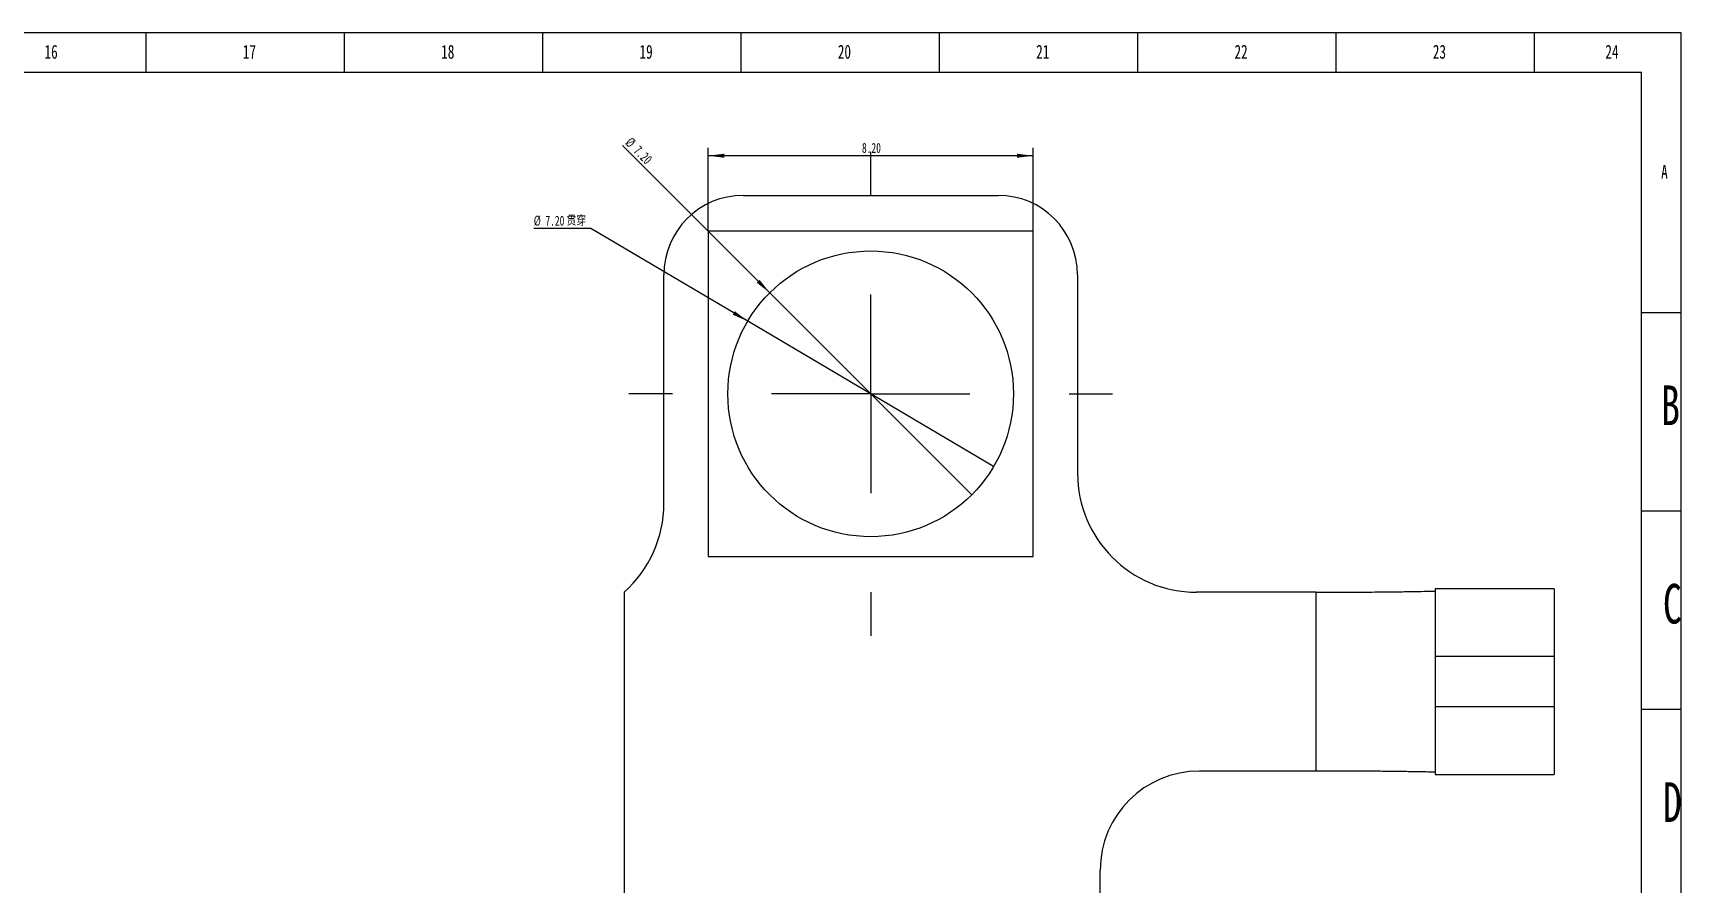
# Model space of a CAD drawing. Header units: millimetres. Extents: x 0 to 1189, y 0 to 841.
# Drawn here: x 773.5 to 1189, y 626.5 to 841 of the extents above; entities that cross this region are included whole.
import ezdxf

# ---------------------------------------------------------------- set-up
doc = ezdxf.new("R2010")
doc.units = ezdxf.units.MM
doc.layers.add('10', color=7, linetype='Continuous')
doc.layers.add('5', color=7, linetype='Continuous')
doc.styles.add('SLDTEXTSTYLE0', font='TXT', dxfattribs={"width": 0.7})
doc.styles.add('SLDTEXTSTYLE1', font='TXT', dxfattribs={"width": 0.7, "bigfont": 'bigfont'})
doc.dimstyles.new('SLDDIMSTYLE22', dxfattribs={"dimtxt": 2.5, "dimasz": 4.08, "dimexe": 0, "dimexo": 0.0625, "dimtad": 2, "dimlfac": 0.1, "dimrnd": 1e-09, "dimzin": 4, "dimdsep": 46, "dimtxsty": 'SLDTEXTSTYLE0', "dimsah": 1, "dimcen": 0.09, "dimadec": 0, "dimazin": 1, "dimtfac": 1, "dimtofl": 0, "dimtmove": 0, "dimatfit": 3, "dimfxl": 1, "dimfrac": 2, "dimtolj": 1, "dimtzin": 12, "dimarcsym": 0})
doc.dimstyles.new('SLDDIMSTYLE23', dxfattribs={"dimtxt": 2.5, "dimasz": 4.08, "dimexe": 0, "dimexo": 0.0625, "dimtad": 2, "dimlfac": 0.1, "dimrnd": 1e-09, "dimzin": 4, "dimdsep": 46, "dimtxsty": 'SLDTEXTSTYLE0', "dimblk1": 'NONE', "dimsah": 1, "dimcen": 0, "dimadec": 0, "dimazin": 1, "dimtfac": 1, "dimtmove": 0, "dimatfit": 3, "dimldrblk": 'NONE', "dimfxl": 1, "dimfrac": 2, "dimtolj": 1, "dimtzin": 12, "dimarcsym": 0})
doc.dimstyles.new('SLDDIMSTYLE25', dxfattribs={"dimtxt": 2.5, "dimasz": 4.08, "dimexe": 0, "dimexo": 0.0625, "dimtad": 0, "dimtih": 1, "dimtoh": 1, "dimlfac": 0.1, "dimrnd": 1e-09, "dimzin": 4, "dimdsep": 46, "dimtxsty": 'SLDTEXTSTYLE0', "dimblk1": 'NONE', "dimsah": 1, "dimcen": 0, "dimadec": 0, "dimazin": 1, "dimtfac": 1, "dimtmove": 0, "dimatfit": 3, "dimldrblk": 'NONE', "dimfxl": 1, "dimfrac": 2, "dimtolj": 1, "dimtzin": 12, "dimarcsym": 0})

# ---------------------------------------------------------------- blocks, each defined once
blk = doc.blocks.new('_D_216')
at = {"layer": '10'}
for p, q in [((943.71, 791.06), (943.71, 812.06)), ((1025.71, 791.06), (1025.71, 812.06)), ((1025.71, 810.06), (943.71, 810.06))]:
    blk.add_line(p, q, dxfattribs=at)
for points in [[(943.71, 810.06), (947.79, 809.56), (947.79, 810.57)], [(1025.71, 810.06), (1021.63, 810.57), (1021.63, 809.56)]]:
    blk.add_solid(points, dxfattribs=at)
at = {"layer": '10', "insert": (982.52, 813.29), "char_height": 2.5, "attachment_point": 1, "style": 'SLDTEXTSTYLE0'}
blk.add_mtext('8.20', dxfattribs=at)
blk = doc.blocks.new('_D_217')
at = {"layer": '10'}
for q in [(922.13, 812.64), (1010.17, 724.61)]:
    blk.add_line((959.26, 775.52), q, dxfattribs=at)
blk.add_solid([(959.26, 775.52), (956.73, 778.76), (956.01, 778.05)], dxfattribs=at)
at = {"layer": '10', "char_height": 2.5, "attachment_point": 1, "rotation": 315, "style": 'SLDTEXTSTYLE0'}
for s, insert in [('%%c', (924.42, 814.93)), ('7.20', (926.49, 812.84))]:
    blk.add_mtext(s, dxfattribs=dict(at, insert=insert))
blk = doc.blocks.new('_None')
blk = doc.blocks.new('_D_219')
at = {"layer": '10'}
for p, q in [((914.16, 791.74), (899.78, 791.74)), ((953.71, 768.37), (914.16, 791.74)), ((1015.71, 731.76), (953.71, 768.37))]:
    blk.add_line(p, q, dxfattribs=at)
blk.add_solid([(953.71, 768.37), (950.46, 770.88), (949.94, 770.01)], dxfattribs=at)
at = {"layer": '10', "char_height": 2.5, "attachment_point": 1}
for s, insert, style in [('%%c', (899.78, 794.95), 'SLDTEXTSTYLE0'), ('7.20', (902.72, 794.94), 'SLDTEXTSTYLE0'), ('贯穿', (908.04, 794.94), 'SLDTEXTSTYLE1')]:
    blk.add_mtext(s, dxfattribs=dict(at, insert=insert, style=style))
blk = doc.blocks.new('SW_CENTERMARKSYMBOL_8')
at = {"layer": '10', "color": 0}
for p, q in [((0, 50), (0, 61)), ((0, 0), (0, 25)), ((-50, 0), (-61, 0)), ((0, 0), (-25, 0)), ((0, 0), (0, -25)), ((0, 0), (25, 0)), ((50, 0), (61, 0)), ((0, -50), (0, -61))]:
    blk.add_line(p, q, dxfattribs=at)

msp = doc.modelspace()

# ---------------------------------------------------------------- linework, layer by layer
at = {"color": 7, "linetype": 'Continuous', "lineweight": 25}
for p, q in [((952.569, 800.064), (1016.853, 800.064)), ((943.711, 791.064), (943.711, 709.064)), ((1025.711, 791.064), (943.711, 791.064)), ((1025.711, 709.064), (1025.711, 791.064)), ((932.569, 722.425), (932.569, 780.064)), ((1036.853, 780.064), (1036.853, 730.064)), ((943.711, 709.064), (1025.711, 709.064)), ((922.569, 700.064), (922.569, 589.736)), ((1097.041, 700.064), (1066.853, 700.064)), ((1097.041, 655.009), (1097.041, 700.064)), ((1157.041, 700.912), (1127.041, 700.912)), ((1157.041, 683.887), (1127.041, 683.887)), ((1127.041, 683.887), (1127.041, 671.185)), ((1157.041, 683.887), (1157.041, 671.185)), ((1157.041, 671.185), (1127.041, 671.185)), ((1097.041, 655.009), (1067.569, 655.009)), ((1127.041, 654.161), (1157.041, 654.161)), ((1042.569, 591.346), (1042.569, 630.009))]:
    msp.add_line(p, q, dxfattribs=at)
msp.add_circle((984.711, 750.064), 36, dxfattribs=at)
for centre, radius, start, end in [((952.569, 780.064), 20, 90, 180), ((1016.853, 780.064), 20, 0, 90), ((1066.853, 730.064), 30, 180, 270), ((902.569, 722.425), 30, 311.81031, 0), ((1067.569, 630.009), 25, 90, 180)]:
    msp.add_arc(centre, radius, start, end, dxfattribs=at)
for points, knots in [([(1097.041, 700.064), (1099.022, 700.064), (1100.969, 700.067), (1104.801, 700.08), (1106.705, 700.09), (1110.337, 700.114), (1112.059, 700.129), (1115.319, 700.161), (1116.863, 700.179), (1119.63, 700.216), (1120.872, 700.234), (1123.065, 700.271), (1123.998, 700.289), (1126.245, 700.339), (1127.041, 700.367), (1127.041, 700.387)], [0, 0, 0, 0, 0.125, 0.125, 0.25, 0.25, 0.375, 0.375, 0.5, 0.5, 0.625, 0.625, 0.75, 0.75, 1, 1, 1, 1]), ([(1127.041, 700.907), (1127.041, 700.909), (1127.041, 700.939), (1127.041, 700.78), (1127.041, 700.074), (1127.041, 698.823), (1127.041, 697.233), (1127.041, 695.027), (1127.041, 692.102), (1127.041, 688.4), (1127.041, 685.434), (1127.041, 683.887)], [0, 0, 0, 0, 0.007439, 0.1659977, 0.3238054, 0.4285623, 0.5337075, 0.6407569, 0.75204, 0.8706062, 1, 1, 1, 1]), ([(1157.041, 700.907), (1157.041, 700.909), (1157.041, 700.939), (1157.041, 700.78), (1157.041, 700.074), (1157.041, 698.823), (1157.041, 697.233), (1157.041, 695.027), (1157.041, 692.102), (1157.041, 688.4), (1157.041, 685.434), (1157.041, 683.887)], [0, 0, 0, 0, 0.007439, 0.1659977, 0.3238054, 0.4285623, 0.5337075, 0.6407569, 0.75204, 0.8706062, 1, 1, 1, 1]), ([(1127.041, 671.185), (1127.041, 669.638), (1127.041, 666.673), (1127.041, 662.97), (1127.041, 660.045), (1127.041, 657.839), (1127.041, 656.25), (1127.041, 654.999), (1127.041, 654.293), (1127.041, 654.133), (1127.041, 654.164), (1127.041, 654.165)], [0, 0, 0, 0, 0.1293938, 0.24796005, 0.35924308, 0.46629246, 0.57143769, 0.67619465, 0.83400233, 0.99256097, 1, 1, 1, 1]), ([(1157.041, 671.185), (1157.041, 669.638), (1157.041, 666.673), (1157.041, 662.97), (1157.041, 660.045), (1157.041, 657.839), (1157.041, 656.25), (1157.041, 654.999), (1157.041, 654.293), (1157.041, 654.133), (1157.041, 654.164), (1157.041, 654.165)], [0, 0, 0, 0, 0.1293938, 0.24796005, 0.35924308, 0.46629246, 0.57143769, 0.67619465, 0.83400233, 0.99256097, 1, 1, 1, 1]), ([(1127.041, 654.685), (1127.041, 654.696), (1126.846, 654.707), (1126.085, 654.735), (1125.509, 654.75), (1124.005, 654.783), (1123.085, 654.801), (1120.91, 654.838), (1119.644, 654.857), (1116.879, 654.893), (1115.37, 654.911), (1112.094, 654.943), (1110.349, 654.958), (1104.939, 654.994), (1101.002, 655.009), (1097.041, 655.009)], [0, 0, 0, 0, 0.125, 0.125, 0.25, 0.25, 0.375, 0.375, 0.5, 0.5, 0.625, 0.625, 0.75, 0.75, 1, 1, 1, 1])]:
    msp.add_open_spline(points, degree=3, knots=knots, dxfattribs=at)
at = {"layer": '5', "color": 7}
for p, q in [((1189, 841), (0, 841)), ((1189, 0), (1189, 841))]:
    msp.add_line(p, q, dxfattribs=at)
at = {"layer": '5'}
for p, q in [((802, 841), (802, 831.05)), ((852, 841), (852, 831.05)), ((902, 841), (902, 831.05)), ((952, 841), (952, 831.05)), ((1002, 841), (1002, 831.05)), ((1052, 841), (1052, 831.05)), ((1102, 841), (1102, 831.05)), ((1152, 841), (1152, 831.05)), ((1189, 770.5), (1179, 770.5)), ((1189, 720.5), (1179, 720.5)), ((1189, 670.5), (1179, 670.5))]:
    msp.add_line(p, q, dxfattribs=at)
at = {"layer": '5', "color": 7, "lineweight": 25}
for p, q in [((1179, 831.05), (25, 831.05)), ((1179, 10), (1179, 831.05))]:
    msp.add_line(p, q, dxfattribs=at)

# ---------------------------------------------------------------- block references
at = {"layer": '10'}
msp.add_blockref('SW_CENTERMARKSYMBOL_8', (984.711, 750.064), dxfattribs=at)

# ---------------------------------------------------------------- texts
at = {"layer": '10', "attachment_point": 2, "style": 'SLDTEXTSTYLE0'}
for s, insert, char_height in [('16', (778.091, 838.015), 3.5), ('17', (828.091, 838.015), 3.5), ('18', (878.091, 838.015), 3.5), ('19', (928.091, 838.015), 3.5), ('20', (978.089, 838.015), 3.5), ('21', (1028.089, 838.015), 3.5), ('22', (1078.089, 838.015), 3.5), ('23', (1128.089, 838.015), 3.5), ('24', (1171.589, 838.015), 3.5), ('A', (1184.82, 807.765), 3.5), ('B', (1186.344, 752.173), 10), ('C', (1186.806, 702.173), 10), ('D', (1186.812, 652.173), 10)]:
    msp.add_mtext(s, dxfattribs=dict(at, insert=insert, char_height=char_height))

# ---------------------------------------------------------------- dimensions: what is measured, and where the dimension line sits
at = {"layer": '10'}
dim = msp.add_diameter_dim_2p(p1=(1010.167, 724.608), p2=(959.256, 775.52), dimstyle='SLDDIMSTYLE23', dxfattribs=at)
dim.commit()
dim.dimension.update_dxf_attribs({"geometry": '_D_217', "text_midpoint": (924.711, 810.064), "dimtype": 163})
dim = msp.add_linear_dim(base=(943.711, 810.064), p1=(1025.711, 791.064), p2=(943.711, 791.064), dimstyle='SLDDIMSTYLE22', dxfattribs=at)
dim.commit()
dim.dimension.update_dxf_attribs({"geometry": '_D_216', "text_midpoint": (984.711, 810.064), "dimtype": 160})
dim = msp.add_diameter_dim_2p(p1=(1015.708, 731.756), p2=(953.715, 768.372), text='<> 贯穿', dimstyle='SLDDIMSTYLE25', dxfattribs=at)
dim.commit()
dim.dimension.update_dxf_attribs({"geometry": '_D_219', "text_midpoint": (906.176, 793.267), "dimtype": 163})

doc.saveas('drawing.dxf')
